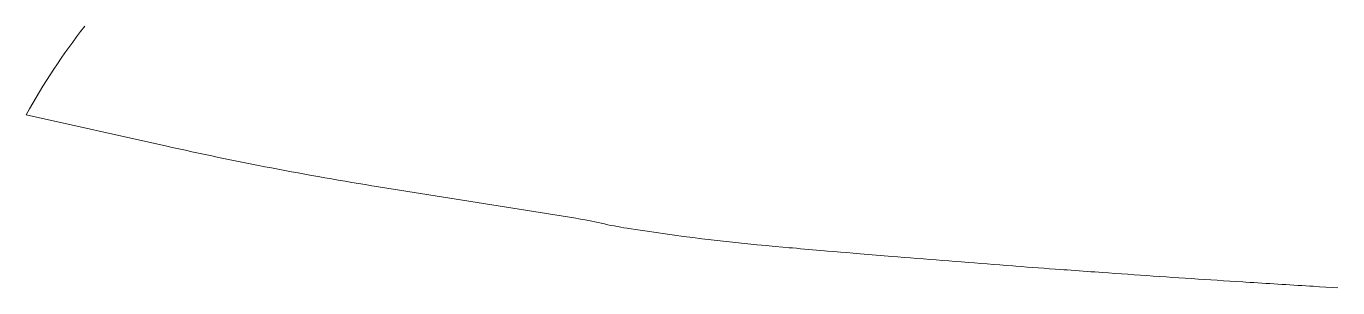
# Model space of a CAD drawing. Header units: metres. Extents: x 602593 to 603412, y 1147762 to 1147925.
import ezdxf

# ---------------------------------------------------------------- set-up
doc = ezdxf.new("R2010")
doc.units = ezdxf.units.M
doc.header["$MEASUREMENT"] = 0
doc.layers.add('TV_U_APT_SSkrm', color=5, linetype='Continuous', lineweight=13)

msp = doc.modelspace()

# ---------------------------------------------------------------- linework, layer by layer
at = {"layer": 'TV_U_APT_SSkrm', "flags": 128}
msp.add_lwpolyline([(602629.505739, 1147925.424849, 0.040248), (602592.982227, 1147870.233754), (602678.942619, 1147850.958326), (602679.938608, 1147850.735348, 0.015414), (602812.924541, 1147825.23967), (602936.121447, 1147805.535932, -0.016192), (602952.046863, 1147802.457056, 0.016567), (602968.278037, 1147799.331685), (602969.263728, 1147799.176559, 0.017094), (603060.707619, 1147787.972739), (603065.511077, 1147787.550248), (603069.495649, 1147787.201307), (603071.487999, 1147787.027501, 0.000417), (603091.412937, 1147785.30604), (603093.405573, 1147785.135555), (603097.39096, 1147784.795913), (603101.37646, 1147784.457599), (603105.362073, 1147784.120615), (603109.347797, 1147783.784959), (603111.340716, 1147783.617795, 0.000417), (603131.271281, 1147781.96277), (603133.264476, 1147781.798929), (603137.250973, 1147781.472575), (603141.237578, 1147781.14755), (603145.224292, 1147780.823855), (603149.211114, 1147780.501488), (603153.198043, 1147780.180451), (603157.185078, 1147779.860743), (603161.17222, 1147779.542364), (603165.159468, 1147779.225314), (603169.146822, 1147778.909594), (603173.13428, 1147778.595203), (603177.121843, 1147778.282141), (603181.10951, 1147777.970409), (603185.097281, 1147777.660006), (603189.085155, 1147777.350932), (603193.073132, 1147777.043188), (603197.061211, 1147776.736774), (603201.049393, 1147776.431689), (603205.037675, 1147776.127934), (603209.026059, 1147775.825508), (603211.020301, 1147775.67496, 0.000583), (603238.942125, 1147773.599868), (603240.936714, 1147773.453974), (603242.93135, 1147773.308746, 0.000417), (603262.878917, 1147771.873084), (603264.873793, 1147771.73118), (603268.86364, 1147771.448703), (603272.85358, 1147771.167556), (603276.843613, 1147770.887739), (603280.83374, 1147770.609252), (603284.82396, 1147770.332096), (603288.814271, 1147770.05627), (603292.804674, 1147769.781774), (603296.795169, 1147769.508609), (603300.785754, 1147769.236774), (603304.77643, 1147768.966269), (603308.767196, 1147768.697095), (603312.758051, 1147768.429251), (603316.748996, 1147768.162738), (603320.740029, 1147767.897555), (603324.73115, 1147767.633703), (603328.722359, 1147767.371181), (603332.713655, 1147767.10999), (603336.705038, 1147766.85013), (603340.696508, 1147766.5916), (603344.688063, 1147766.334401), (603348.679704, 1147766.078532), (603352.67143, 1147765.823995), (603354.667335, 1147765.697391, 0.000833), (603394.58959, 1147763.231868), (603396.585905, 1147763.111919), (603400.578618, 1147762.873352), (603404.571409, 1147762.636117), (603408.564281, 1147762.400213), (603411.991823, 1147762.19884)], format="xyb", dxfattribs=at)

doc.saveas('drawing.dxf')
